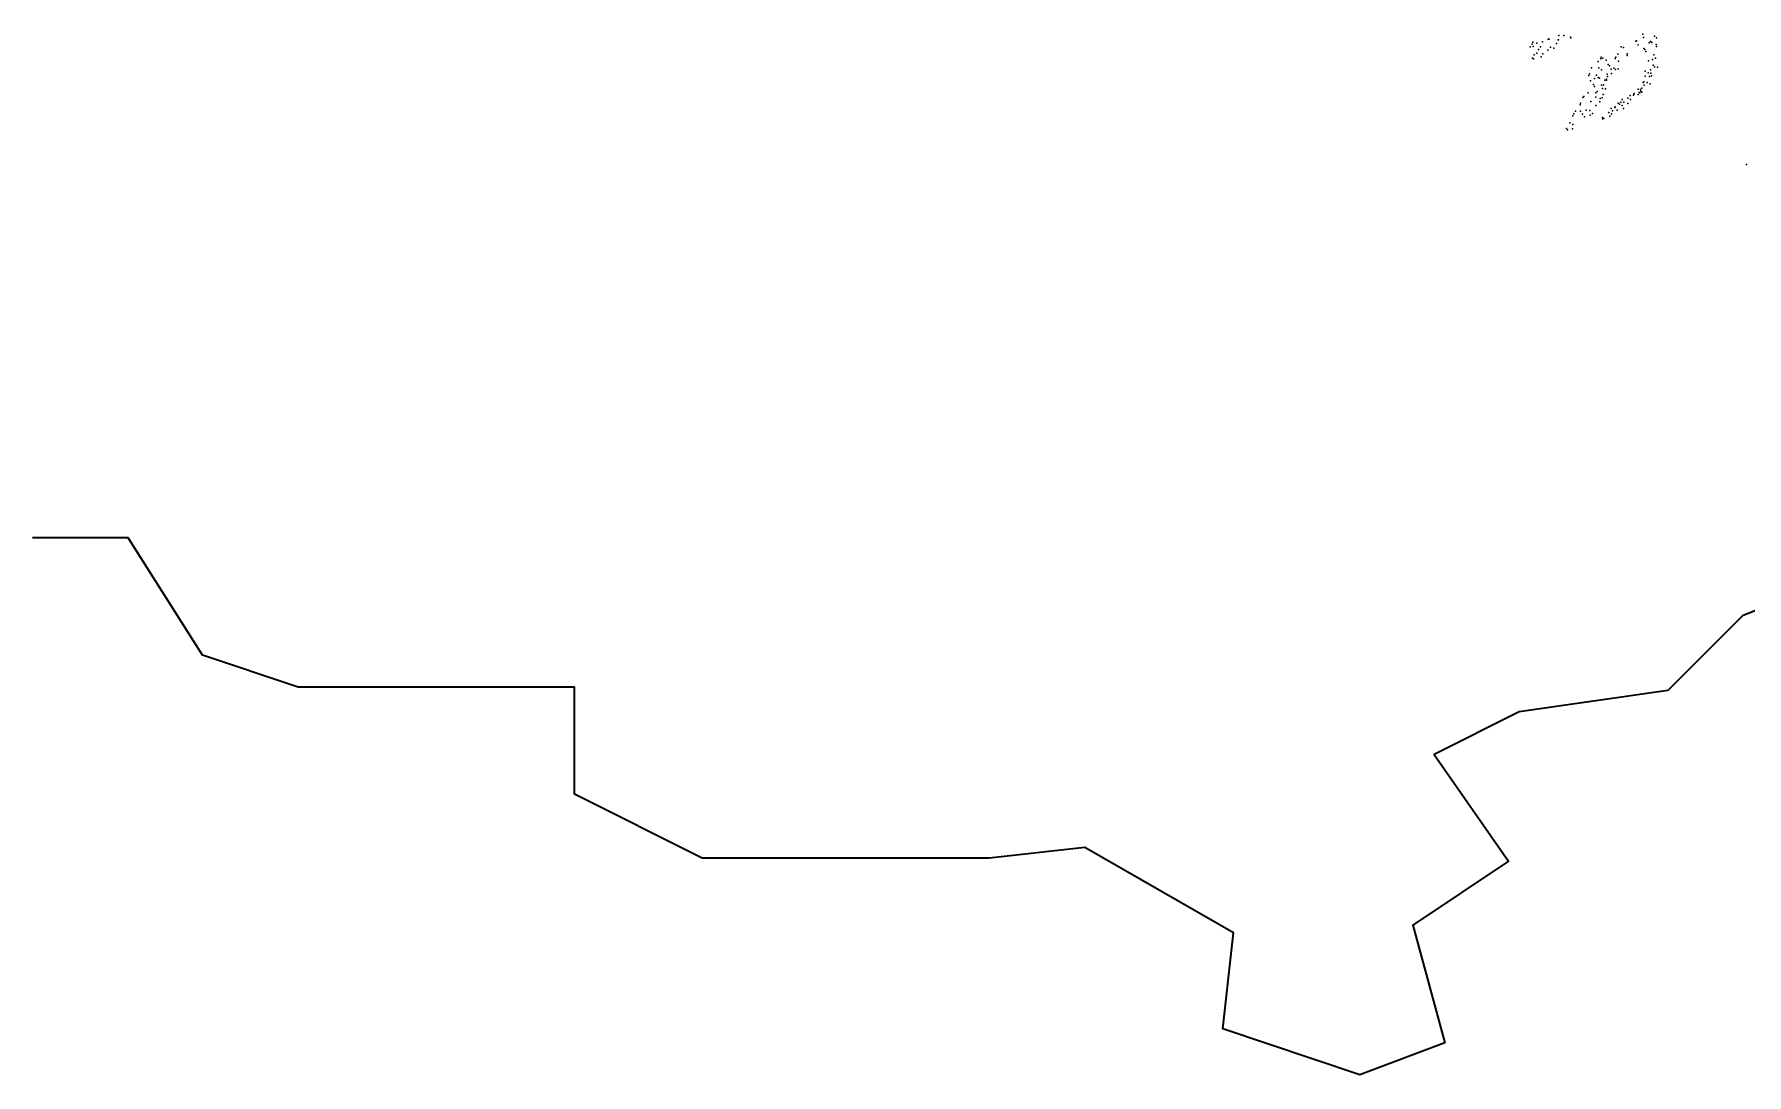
# Model space of a CAD drawing. Header units: millimetres. Extents: x -60275265 to 22802890, y -38578442 to 24337084.
# Drawn here: x -39166881 to -18735878, y -38578442 to -26159304 of the extents above; entities that cross this region are included whole.
import ezdxf

# ---------------------------------------------------------------- set-up
doc = ezdxf.new("R2010")
doc.units = ezdxf.units.MM
doc.header["$MEASUREMENT"] = 0
doc.layers.add('Outline', color=7, linetype='Continuous', true_color=0x000000)
doc.layers.add('particles', color=7, linetype='Continuous', true_color=0x000000)

msp = doc.modelspace()

# ---------------------------------------------------------------- linework, layer by layer
at = {"layer": 'Outline', "color": 3, "lineweight": 35, "true_color": 0x00ff00}
msp.add_lwpolyline([(-16885907, -32335606), (-18787711, -33099869), (-19675413, -33991635), (-21450747, -34246479), (-22464978, -34756179), (-21577393, -36030306), (-22718612, -36794850), (-22338261, -38196316), (-23352492, -38578442), (-24985178, -38030892), (-24858238, -36884047), (-26633572, -35864705), (-27774744, -35992280), (-31198470, -35992280), (-32720158, -35227795), (-32720158, -33953550), (-33480684, -33953550), (-36016838, -33953550), (-37157997, -33571190), (-38045747, -32169724), (-39186859, -32169724)], dxfattribs=at)
at = {"layer": 'particles', "color": 93, "true_color": 0x67d435}
for p in [(-21319378, -26311304), (-21296378, -26278304), (-21287378, -26254304), (-21285378, -26304304), (-21239378, -26267304), (-21220378, -26343304), (-21197378, -26311304), (-21172378, -26250304), (-21109378, -26350304), (-21103378, -26218304), (-21091378, -26216304), (-21077378, -26315304), (-21039378, -26324304), (-21004378, -26271304), (-20987378, -26226304), (-20982378, -26227304), (-20976378, -26175304), (-20919378, -26176304), (-20839378, -26193304), (-20835378, -26200304), (-20232378, -26310304), (-20204378, -26316304), (-20059378, -26243304), (-20051378, -26238304), (-20030378, -26284304), (-19974378, -26159304), (-19967378, -26197304), (-19962378, -26329304), (-19951378, -26341304), (-19901378, -26262304), (-19884378, -26246304), (-19870378, -26252304), (-19869378, -26256304), (-19836378, -26182304), (-19815378, -26283304), (-19813378, -26305304), (-19812378, -26202304), (-21292378, -26443304), (-21278378, -26453304), (-21272378, -26405304), (-21241378, -26385304), (-21190378, -26428304), (-21167378, -26393304), (-20510378, -26485304), (-20475378, -26453304), (-20473378, -26432304), (-20451378, -26443304), (-20414378, -26467304), (-20390378, -26522304), (-20374378, -26536304), (-20306378, -26449304), (-20297378, -26432304), (-20275378, -26397304), (-20267378, -26481304), (-20163378, -26391304), (-20163378, -26413304), (-19939378, -26365304), (-19909378, -26475304), (-19859378, -26460304), (-19852378, -26527304), (-19846378, -26405304), (-19837378, -26547304), (-19825378, -26443304), (-19800378, -26553304), (-20621378, -26652304), (-20611378, -26632304), (-20598378, -26716304), (-20588378, -26561304), (-20562378, -26759304), (-20551378, -26688304), (-20529378, -26646304), (-20510378, -26675304), (-20502378, -26561304), (-20492378, -26683304), (-20467378, -26583304), (-20444378, -26763304), (-20428378, -26709304), (-20407378, -26696304), (-20407378, -26709304), (-20402378, -26635304), (-20397378, -26665304), (-20355378, -26575304), (-20349378, -26629304), (-20322378, -26564304), (-20300378, -26579304), (-20270378, -26571304), (-19971378, -26734304), (-19965378, -26727304), (-19946378, -26600304), (-19946378, -26658304), (-19925378, -26737304), (-19912378, -26621304), (-19894378, -26663304), (-19887378, -26752304), (-19882378, -26584304), (-19879378, -26624304), (-19871378, -26655304), (-20690378, -26914304), (-20680378, -26904304), (-20626378, -26860304), (-20594378, -26962304), (-20551378, -26782304), (-20538378, -26859304), (-20538378, -26909304), (-20521378, -26844304), (-20490378, -26964304), (-20485378, -26927304), (-20470378, -26768304), (-20459378, -26917304), (-20457378, -26806304), (-20448378, -26880304), (-20419378, -26812304), (-20221378, -26937304), (-20156378, -26923304), (-20128378, -26891304), (-20123378, -26938304), (-20085378, -26888304), (-20082378, -26873304), (-20080378, -26868304), (-20032378, -26815304), (-20031378, -26880304), (-20019378, -26854304), (-20013378, -26860304), (-20004378, -26817304), (-19998378, -26839304), (-19989378, -26849304), (-19988378, -26803304), (-19961378, -26766304), (-20812378, -27134304), (-20798378, -27109304), (-20777378, -27078304), (-20723378, -27003304), (-20719378, -27077304), (-20718378, -26980304), (-20697378, -27113304), (-20670378, -27145304), (-20653378, -27067304), (-20608378, -27069304), (-20604378, -27123304), (-20575378, -27104304), (-20538378, -27009304), (-20457378, -27151304), (-20456378, -27169304), (-20442378, -27166304), (-20379378, -27094304), (-20370378, -27135304), (-20354378, -27044304), (-20348378, -27108304), (-20339378, -27073304), (-20308378, -27034304), (-20304378, -27026304), (-20283378, -27065304), (-20270378, -26981304), (-20253378, -26994304), (-20237378, -26969304), (-20220378, -27011304), (-20205378, -27047304), (-20201378, -26971304), (-20155378, -26987304), (-20886378, -27285304), (-20875378, -27300304), (-20846378, -27215304), (-20816378, -27288304), (-20812378, -27235304), (-18738378, -27713304)]:
    msp.add_point(p, dxfattribs=at)

doc.saveas('drawing.dxf')
